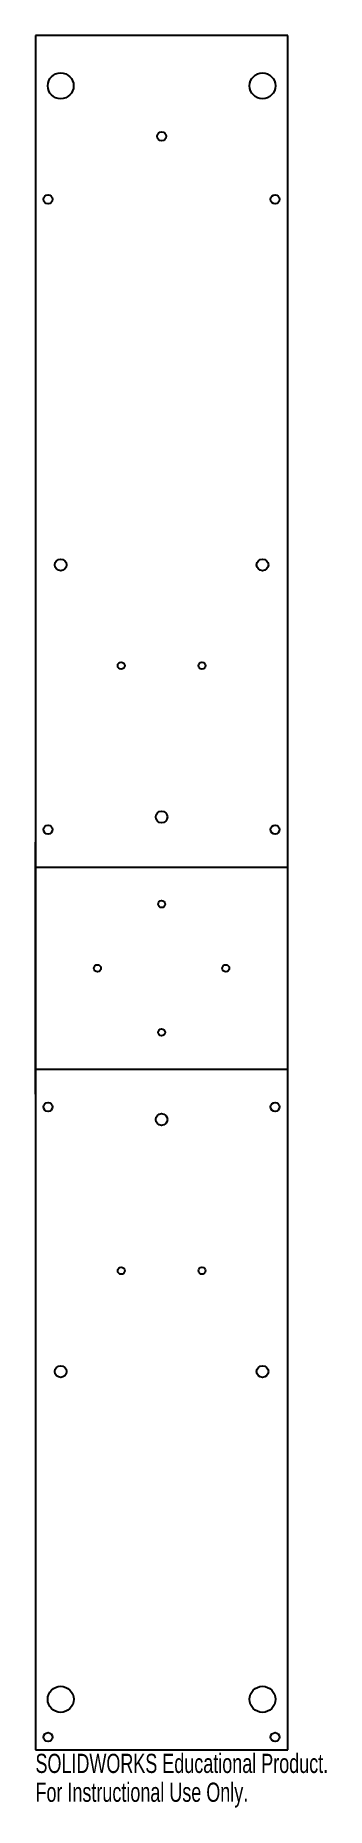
# Model space of a CAD drawing. Header units: inches. Extents: x 0 to 2.9, y -0.6 to 17.
import ezdxf

# ---------------------------------------------------------------- set-up
doc = ezdxf.new("R2010")
doc.units = ezdxf.units.IN
doc.header["$MEASUREMENT"] = 0
doc.styles.add('SLDTEXTSTYLE0', font='TXT', dxfattribs={"width": 0.7})

msp = doc.modelspace()

# ---------------------------------------------------------------- linework, layer by layer
at = {"color": 7, "linetype": 'Continuous', "lineweight": 25}
for p, q in [((2.5, 17), (0, 17)), ((0, 17), (0, 0)), ((2.5, 0), (2.5, 17)), ((2.5, 8.75), (0, 8.75)), ((0, 6.75), (2.5, 6.75)), ((0, 0), (2.5, 0))]:
    msp.add_line(p, q, dxfattribs=at)
at = {"color": 7, "linetype": 'Continuous'}
msp.add_line((0, 6.5), (0, 9), dxfattribs=at)
at = {"color": 7, "linetype": 'Continuous', "lineweight": 25}
for centre, radius in [((0.25, 16.5), 0.128), ((2.25, 16.5), 0.128), ((1.25, 16), 0.0445), ((0.25, 11.75), 0.058), ((2.25, 11.75), 0.058), ((0.85, 10.75), 0.035), ((1.65, 10.75), 0.035), ((1.25, 9.25), 0.058), ((1.25, 8.386), 0.035), ((0.614, 7.75), 0.035), ((1.886, 7.75), 0.035), ((1.25, 7.114), 0.035), ((1.25, 6.25), 0.058), ((0.85, 4.75), 0.035), ((1.65, 4.75), 0.035), ((0.25, 3.75), 0.058), ((2.25, 3.75), 0.058), ((0.25, 0.5), 0.129), ((2.25, 0.5), 0.129)]:
    msp.add_circle(centre, radius, dxfattribs=at)
at = {"color": 7, "linetype": 'Continuous'}
for centre in [(0.125, 15.375), (2.375, 15.375), (0.125, 9.125), (2.375, 9.125), (0.125, 6.375), (2.375, 6.375), (0.125, 0.125), (2.375, 0.125)]:
    msp.add_circle(centre, 0.0445, dxfattribs=at)

# ---------------------------------------------------------------- texts
at = {"color": 7, "linetype": 'Continuous', "char_height": 0.1903, "attachment_point": 1, "style": 'SLDTEXTSTYLE0'}
for s, insert in [('SOLIDWORKS Educational Product.', (0, -0.04)), ('For Instructional Use Only.', (0, -0.326))]:
    msp.add_mtext(s, dxfattribs=dict(at, insert=insert))

doc.saveas('drawing.dxf')
